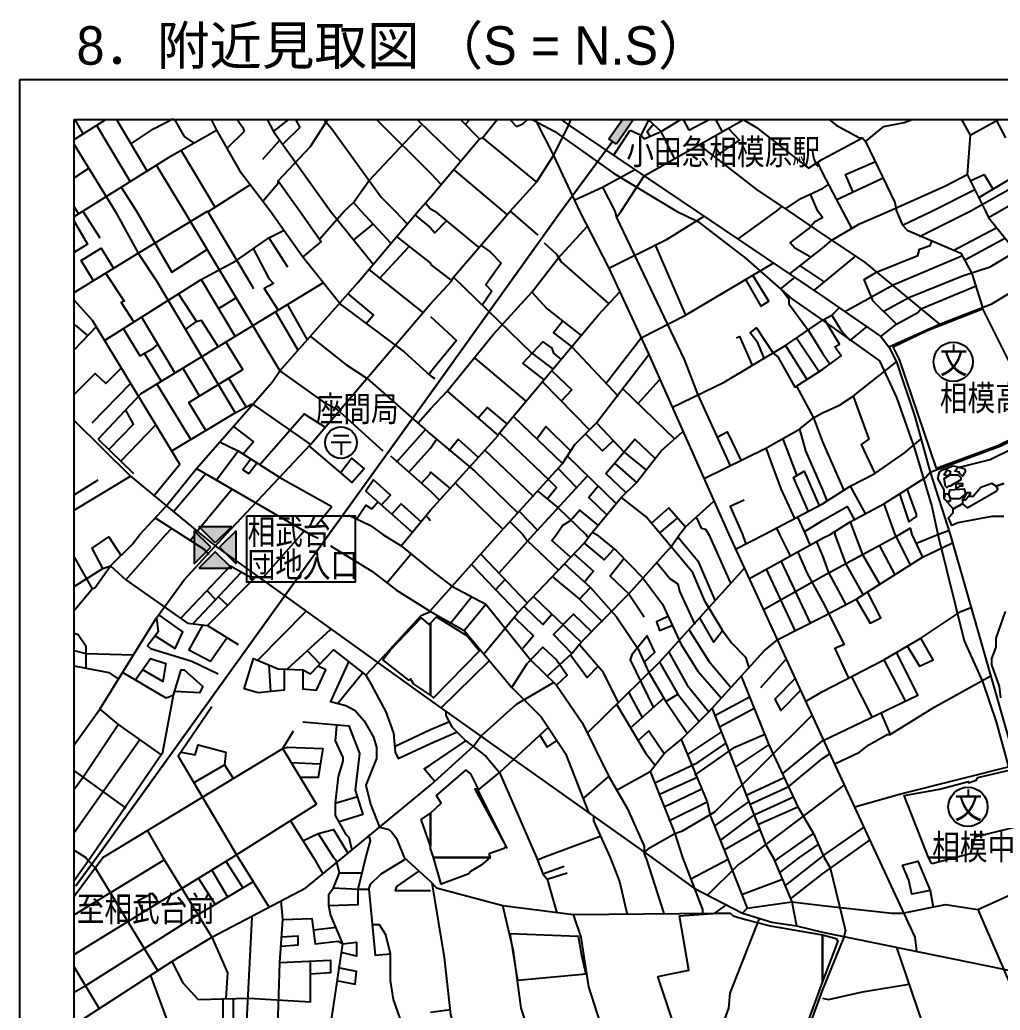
# Model space of a CAD drawing. Header units: millimetres. Extents: x 31 to 811, y 18 to 568.
# Drawn here: x 419.2 to 515.8, y 196.5 to 294.1 of the extents above; entities that cross this region are included whole.
import ezdxf
from ezdxf.enums import TextEntityAlignment as Align

# ---------------------------------------------------------------- set-up
doc = ezdxf.new("R2010")
doc.units = ezdxf.units.MM
doc.header["$LTSCALE"] = 0.2
for name, color, linetype in [('G0-MOJI', 7, 'Continuous'), ('G0-YOBI', 7, 'Continuous'), ('MAP', 7, 'Continuous')]:
    doc.layers.add(name, color=color, linetype=linetype)
doc.styles.add('丸ゴチック', font='HGRSMP.TTF')

msp = doc.modelspace()

# ---------------------------------------------------------------- hatches: boundary and pattern name
at = {"layer": 'G0-MOJI'}
h = msp.add_hatch(dxfattribs=at)
h.set_pattern_fill('ANGLE', color=8)
h.set_pattern_definition([(0, (-1065.49, 182.6084), (0, 6.985), [5.08, -1.905]), (90, (-1065.49, 182.6084), (-6.985, 4e-16), [5.08, -1.905])])
h.paths.add_polyline_path([(436.398, 243.728), (436.398, 240.471), (438.027, 242.1)])
h.paths.add_polyline_path([(440.09, 244.163), (436.832, 244.163), (438.461, 242.534)])
h.paths.add_polyline_path([(440.524, 243.728), (438.895, 242.1), (440.524, 240.471)])
h.paths.add_polyline_path([(438.461, 241.665), (436.832, 240.037), (440.09, 240.037)])
h = msp.add_hatch(color=8, dxfattribs=at)
h.dxf.hatch_style = 1
h.paths.add_polyline_path([(436.398, 243.728), (436.398, 240.471), (438.027, 242.1)])
h.paths.add_polyline_path([(440.09, 244.163), (436.832, 244.163), (438.461, 242.534)])
h.paths.add_polyline_path([(440.524, 243.728), (438.895, 242.1), (440.524, 240.471)])
h.paths.add_polyline_path([(438.461, 241.665), (436.832, 240.037), (440.09, 240.037)])
at = {"layer": 'MAP', "linetype": 'Continuous'}
h = msp.add_hatch(color=256, dxfattribs=at)
h.dxf.hatch_style = 1
h.paths.add_polyline_path([(479.707, 284.257), (478.629, 284.257), (477.257, 282.354), (478.017, 281.848)])

# ---------------------------------------------------------------- linework, layer by layer
at = {"layer": 'G0-MOJI', "color": 3}
for p, q in [((450.114, 253.108), (451.634, 253.108)), ((449.897, 252.456), (451.851, 252.456)), ((450.874, 252.456), (450.874, 251.208))]:
    msp.add_line(p, q, dxfattribs=at)
at = {"layer": 'G0-MOJI', "color": 8}
for p, q in [((436.832, 244.163), (440.09, 244.163)), ((438.461, 242.534), (436.832, 244.163)), ((440.09, 244.163), (438.461, 242.534)), ((436.398, 243.728), (436.398, 240.471)), ((438.027, 242.1), (436.398, 243.728)), ((440.524, 243.728), (438.895, 242.1)), ((440.524, 240.471), (440.524, 243.728)), ((436.398, 240.471), (438.027, 242.1)), ((438.461, 241.665), (436.832, 240.037)), ((440.09, 240.037), (438.461, 241.665)), ((438.895, 242.1), (440.524, 240.471)), ((436.832, 240.037), (440.09, 240.037))]:
    msp.add_line(p, q, dxfattribs=at)
at = {"layer": 'G0-MOJI', "color": 3}
msp.add_lwpolyline([(441.565, 245.186), (452.27, 245.186), (452.27, 238.643), (441.565, 238.643)], close=True, dxfattribs=at)
for centre, radius in [((511.218, 260.386), 1.934), ((450.863, 252.414), 1.547), ((512.667, 216.508), 1.934)]:
    msp.add_circle(centre, radius, dxfattribs=at)
at = {"layer": 'G0-YOBI', "color": 6, "linetype": 'Continuous'}
msp.add_lwpolyline([(419.198, 288.205), (804.958, 288.205), (804.958, 38.425), (419.198, 38.425)], close=True, dxfattribs=at)
at = {"layer": 'MAP', "linetype": 'Continuous'}
for p, q in [((424.563, 282.315), (427.695, 284.257)), ((424.563, 47.333), (424.563, 284.257)), ((424.563, 284.257), (606.714, 284.257)), ((424.631, 284.257), (425.409, 282.849)), ((428.726, 284.257), (431.78, 279.108)), ((434.436, 284.257), (435.411, 282.607)), ((438.077, 284.257), (438.602, 283.223)), ((440.636, 284.257), (441.177, 283.476)), ((443.583, 284.257), (444.214, 283.102)), ((444.214, 283.102), (445.734, 284.257)), ((446.367, 284.257), (446.789, 283.476)), ((449.177, 284.257), (449.969, 283.355)), ((449.363, 283.982), (449.614, 284.257)), ((454.367, 284.257), (459.674, 278.976)), ((458.376, 284.257), (459.674, 282.981)), ((462.631, 284.257), (464.526, 282.354)), ((463.548, 284.257), (463.162, 283.85)), ((464.823, 282.475), (466.243, 284.257)), ((467.513, 284.257), (468.168, 283.597)), ((468.774, 283.85), (469.262, 284.257)), ((469.704, 284.257), (471.954, 283.102)), ((470.002, 284.257), (471.8, 280.725)), ((472.563, 284.257), (473.318, 283.729)), ((473.318, 283.729), (473.521, 284.257)), ((477.257, 282.354), (478.629, 284.257)), ((480.448, 282.728), (481.197, 284.224)), ((480.745, 278.734), (490.586, 284.257)), ((482.418, 283.102), (481.197, 284.224)), ((482.418, 283.102), (484.37, 284.257)), ((484.594, 284.257), (485.147, 283.223)), ((485.147, 283.223), (487.143, 284.257)), ((487.765, 284.257), (488.481, 282.981)), ((498.974, 284.257), (499.693, 283.729)), ((506.373, 283.982), (507.183, 284.257)), ((512.029, 284.257), (512.887, 282.728)), ((512.887, 282.728), (515.672, 284.257)), ((513.8, 276.61), (526.49, 284.257)), ((515.461, 284.224), (516.375, 282.475)), ((426.773, 283.729), (430.107, 278.107)), ((438.602, 283.223), (440.869, 279.229)), ((441.177, 283.476), (441.331, 283.102)), ((446.789, 283.476), (445.116, 281.848)), ((447.845, 281.606), (449.363, 283.982)), ((449.969, 283.355), (454.821, 276.61)), ((468.168, 283.597), (468.774, 283.85)), ((471.8, 280.725), (473.318, 283.729)), ((473.318, 283.729), (485.906, 275.235)), ((477.719, 280.725), (479.381, 283.223)), ((479.381, 283.223), (480.448, 282.728)), ((499.693, 283.729), (501.971, 282.475)), ((502.576, 282.101), (504.392, 283.597)), ((504.392, 283.597), (506.373, 283.982)), ((435.411, 282.607), (436.324, 281.98)), ((441.331, 283.102), (439.658, 281.474)), ((443.146, 280.351), (444.819, 282.233)), ((444.214, 283.102), (449.815, 275.235)), ((459.674, 282.981), (462.7, 280.109)), ((459.674, 276.61), (464.526, 282.354)), ((464.526, 282.354), (464.823, 282.475)), ((464.823, 282.475), (470.138, 278.107)), ((471.954, 283.102), (477.719, 278.976)), ((480.448, 282.728), (480.745, 282.354)), ((480.745, 282.354), (482.418, 283.102)), ((483.782, 280.351), (482.418, 283.102)), ((498.329, 280.351), (502.279, 282.475)), ((501.971, 282.475), (502.279, 282.475)), ((502.279, 282.475), (502.576, 282.101)), ((512.887, 282.728), (512.59, 278.855)), ((424.563, 281.801), (428.589, 275.235)), ((435.114, 281.232), (438.448, 275.609)), ((444.665, 278.228), (447.845, 281.606)), ((470.138, 278.107), (471.8, 280.725)), ((471.8, 280.725), (474.374, 275.235)), ((424.563, 278.533), (426.014, 279.482)), ((432.682, 279.724), (435.411, 275.235)), ((461.951, 279.35), (466.804, 275.235)), ((497.878, 279.977), (498.329, 278.976)), ((440.869, 279.229), (443.906, 275.235)), ((459.674, 278.976), (460.73, 277.853)), ((477.719, 278.976), (483.925, 275.235)), ((478.468, 275.235), (480.745, 278.734)), ((498.329, 278.976), (500.299, 275.235)), ((499.693, 276.357), (504.249, 278.481)), ((512.59, 278.855), (514.405, 275.235)), ((512.887, 275.235), (518.652, 278.481)), ((429.205, 277.6), (430.712, 275.235)), ((437.843, 275.235), (441.936, 277.853)), ((443.146, 276.236), (444.665, 277.985)), ((444.665, 278.228), (446.789, 275.235)), ((444.665, 277.985), (444.665, 278.228)), ((467.552, 275.235), (470.138, 278.107)), ((476.652, 277.6), (477.862, 275.235)), ((498.329, 277.479), (498.934, 277.853)), ((509.101, 275.235), (513.338, 277.358)), ((454.821, 276.61), (456.186, 275.235)), ((458.463, 275.235), (459.674, 276.61)), ((497.878, 275.235), (497.119, 276.984)), ((424.563, 275.674), (424.804, 275.235)), ((452.092, 276.104), (452.852, 275.235)), ((459.223, 275.983), (459.674, 275.477)), ((459.674, 275.477), (460.125, 275.235)), ((493.785, 275.235), (494.39, 275.73)), ((424.804, 275.235), (424.958, 274.982)), ((437.689, 275.235), (442.233, 267.609)), ((448.758, 272.484), (451.179, 275.235)), ((449.815, 275.235), (454.062, 269.986)), ((452.852, 275.235), (455.734, 272.11)), ((456.186, 275.235), (457.396, 273.98)), ((458.155, 274.86), (459.674, 273.606)), ((460.125, 275.235), (464.526, 271.603)), ((466.804, 275.235), (467.255, 274.86)), ((467.552, 275.235), (470.281, 272.858)), ((478.017, 274.607), (478.468, 275.235)), ((485.906, 275.235), (498.329, 266.861)), ((489.999, 272.484), (493.785, 275.235)), ((494.995, 275.235), (498.329, 272.979)), ((500.299, 275.235), (501.212, 273.485)), ((506.219, 273.859), (509.101, 275.235)), ((507.88, 272.737), (512.887, 275.235)), ((514.702, 274.607), (515.77, 275.235)), ((452.092, 272.363), (454.062, 273.98)), ((511.225, 271.361), (515.461, 273.606)), ((443.752, 272.605), (445.578, 269.733)), ((512.436, 270.481), (516.375, 272.605)), ((454.667, 268.61), (457.55, 271.735)), ((481.813, 271.989), (484.839, 264.99)), ((495.149, 269.106), (498.329, 271.603)), ((424.563, 267.208), (430.867, 271.108)), ((498.329, 268.115), (501.52, 270.734)), ((459.674, 269.986), (461.797, 268.357)), ((496.062, 269.865), (498.329, 268.357)), ((453.611, 269.48), (458.914, 265.232)), ((437.083, 268.489), (440.418, 262.867)), ((497.57, 267.488), (498.329, 268.115)), ((498.329, 268.357), (498.483, 268.236)), ((434.806, 267.114), (436.632, 264.363)), ((438.756, 265.607), (440.572, 266.74)), ((445.578, 265.992), (447.548, 262.493)), ((431.175, 264.858), (434.509, 259.236)), ((444.357, 265.364), (446.635, 261.491)), ((424.563, 263.9), (424.65, 263.989)), ((495.754, 262.735), (498.032, 259.368)), ((432.385, 261.744), (432.836, 262.118)), ((494.698, 261.986), (496.822, 258.619)), ((431.472, 261.238), (433.144, 258.487)), ((464.064, 260.743), (469.071, 256.496)), ((498.329, 261.238), (499.088, 260.116)), ((435.268, 259.742), (436.929, 256.991)), ((459.674, 259.368), (459.52, 259.114)), ((459.674, 258.993), (460.125, 258.74)), ((426.322, 254.372), (430.107, 258.245)), ((432.682, 258.245), (436.027, 252.743)), ((439.812, 258.74), (441.485, 255.989)), ((470.743, 258.366), (475.288, 253.745)), ((480.14, 256.243), (482.264, 258.619)), ((478.622, 257.739), (483.782, 252.743)), ((442.09, 256.243), (447.845, 252.248)), ((434.201, 251.621), (440.418, 255.362)), ((458.463, 254.372), (459.674, 255.747)), ((467.86, 254.988), (472.713, 250.367)), ((429.205, 250.62), (432.539, 254.119)), ((456.34, 250.499), (459.223, 253.745)), ((459.674, 245.745), (466.342, 253.118)), ((426.927, 252.743), (430.415, 249.365)), ((459.674, 251.874), (460.279, 252.743)), ((494.39, 252.864), (495.754, 249.244)), ((498.329, 252.49), (500.453, 247.627)), ((438.602, 248.749), (440.726, 251.621)), ((455.734, 251.115), (459.674, 247.627)), ((457.55, 249.497), (459.674, 251.874)), ((464.977, 251.742), (469.83, 247.121)), ((473.164, 251.115), (478.017, 246.372)), ((477.862, 250.367), (479.986, 248.496)), ((434.355, 245.624), (437.535, 249.365)), ((436.632, 249.872), (447.845, 243.368)), ((444.819, 248.991), (449.969, 246.119)), ((458.76, 248.375), (459.674, 249.365)), ((469.83, 243.368), (475.134, 249.123)), ((472.262, 249.872), (474.077, 248.001)), ((462.094, 248.496), (466.804, 243.875)), ((501.058, 248.122), (502.576, 245.371)), ((436.632, 243.622), (440.12, 247.869)), ((459.674, 247.627), (460.587, 246.747)), ((498.329, 247.748), (498.791, 246.625)), ((431.021, 243.368), (433.595, 246.119)), ((448.307, 244.128), (449.969, 246.119)), ((492.574, 243.368), (498.329, 246.372)), ((504.392, 246.372), (505.459, 243.368)), ((457.704, 243.368), (459.674, 245.745)), ((459.223, 245.25), (459.674, 244.744)), ((468.465, 245.624), (470.281, 243.754)), ((432.539, 244.997), (435.114, 243.368)), ((467.552, 244.623), (468.774, 243.368)), ((482.264, 243.5), (484.079, 244.997)), ((495.908, 244.997), (496.667, 243.368)), ((496.513, 243.622), (498.329, 244.744)), ((501.058, 244.623), (501.52, 243.368)), ((429.656, 238.879), (433.595, 243.368)), ((433.595, 243.368), (434.201, 243.996)), ((435.114, 243.368), (436.027, 242.752)), ((437.083, 243.368), (438.448, 242.246)), ((442.992, 238.879), (446.943, 243.368)), ((446.943, 243.368), (447.24, 243.754)), ((447.845, 243.368), (448.604, 242.994)), ((456.791, 242.246), (457.704, 243.368)), ((459.674, 235.875), (466.342, 243.368)), ((466.496, 239.627), (469.83, 243.368)), ((474.991, 243.368), (475.134, 243.126)), ((475.596, 243.622), (476.047, 243.368)), ((487.116, 243.368), (489.24, 238.626)), ((489.086, 243.368), (498.329, 223.265)), ((489.691, 241.872), (492.574, 243.368)), ((490.45, 243.368), (490.748, 242.499)), ((493.785, 243.996), (494.093, 243.368)), ((494.093, 243.368), (495.149, 241.245)), ((496.667, 243.368), (497.119, 242.246)), ((498.329, 239.253), (505.91, 243.368)), ((498.329, 242.994), (499.088, 243.368)), ((499.55, 243.622), (499.55, 243.368)), ((505.459, 243.368), (506.978, 240.376)), ((507.132, 243.368), (508.188, 241.124)), ((507.583, 242.499), (509.707, 243.368)), ((509.707, 243.368), (510.763, 243.754)), ((438.448, 242.246), (459.674, 227.006)), ((491.056, 239), (498.329, 242.994)), ((497.724, 242.62), (498.329, 241.245)), ((503.941, 242.246), (505.459, 239.374)), ((455.426, 238.626), (457.704, 241.377)), ((464.68, 241.377), (469.225, 236.623)), ((424.563, 241.108), (426.322, 237.999)), ((463.767, 240.376), (468.311, 235.633)), ((494.236, 240.75), (497.119, 234.632)), ((436.324, 234.632), (441.023, 239.627)), ((437.689, 234.379), (442.541, 239.253)), ((492.574, 236.007), (498.329, 239.253)), ((492.728, 240.001), (495.6, 233.883)), ((466.045, 237.878), (467.101, 239)), ((437.689, 237.757), (438.448, 236.997)), ((474.374, 236.997), (475.442, 238.131)), ((438.756, 237.251), (439.658, 236.381)), ((461.643, 234.632), (463.767, 237.251)), ((463.008, 233.883), (465.131, 236.502)), ((469.83, 237.251), (474.528, 232.75)), ((442.695, 231.001), (447.394, 235.754)), ((493.939, 233.003), (498.329, 235.248)), ((445.578, 230.131), (449.815, 234.004)), ((447.548, 231.881), (448.758, 230.626)), ((443.752, 230.505), (443.906, 227.887)), ((453.303, 229.504), (454.513, 230.758)), ((460.73, 226.258), (465.44, 230.879)), ((492.266, 228.261), (494.698, 231.001)), ((504.392, 231.001), (506.516, 226.885)), ((450.574, 226.753), (453.006, 229.757)), ((501.212, 229.262), (503.182, 225.389)), ((479.227, 227.754), (480.591, 225.257)), ((482.869, 226.885), (484.079, 227.633)), ((496.667, 226.885), (498.329, 227.887)), ((459.674, 227.006), (481.505, 211.513)), ((479.381, 224.255), (482.715, 227.259)), ((487.722, 225.51), (491.21, 227.38)), ((488.173, 224.387), (491.661, 226.258)), ((504.095, 225.763), (505.008, 223.639)), ((459.674, 224.134), (461.489, 224.883)), ((456.186, 222.506), (459.674, 224.134)), ((459.674, 222.759), (462.249, 223.881)), ((484.993, 221.637), (488.327, 223.881)), ((424.563, 213.968), (431.021, 223.133)), ((459.674, 220.635), (463.162, 223.012)), ((489.691, 220.382), (493.025, 222.638)), ((494.39, 219.766), (498.329, 223.012)), ((498.329, 223.265), (503.787, 211.513)), ((498.329, 221.262), (499.088, 221.758)), ((445.875, 220.888), (448.758, 220.756)), ((424.563, 220.074), (429.656, 216.388)), ((436.324, 218.886), (439.361, 220.635)), ((460.125, 219.007), (459.674, 219.513)), ((474.837, 217.389), (477.257, 219.513)), ((482.264, 217.763), (485.906, 219.392)), ((490.748, 217.642), (494.544, 219.392)), ((451.036, 211.513), (459.674, 218.633)), ((482.715, 216.509), (486.357, 218.258)), ((498.329, 217.015), (500.453, 218.633)), ((483.177, 215.144), (486.962, 217.015)), ((487.722, 214.638), (491.056, 217.015)), ((491.056, 211.513), (498.329, 217.015)), ((491.969, 214.759), (495.908, 216.509)), ((445.875, 215.144), (448.153, 211.513)), ((431.78, 214.143), (433.298, 211.513)), ((448.604, 213.89), (450.123, 211.513)), ((488.635, 212.262), (492.112, 214.264)), ((494.093, 211.513), (497.427, 213.89)), ((498.329, 211.645), (502.422, 214.517)), ((470.743, 211.513), (476.498, 213.637)), ((500.607, 211.513), (503.028, 213.263)), ((496.062, 211.513), (497.878, 212.768)), ((498.329, 211.887), (498.483, 211.513)), ((424.563, 207.707), (427.378, 211.513)), ((424.563, 209.262), (426.168, 211.513)), ((424.563, 201.957), (440.12, 211.513)), ((425.717, 211.513), (425.86, 211.271)), ((439.504, 211.139), (441.177, 208.52)), ((440.726, 211.513), (443.752, 206.639)), ((448.153, 211.513), (449.055, 209.896)), ((457.099, 211.513), (459.674, 209.148)), ((470.281, 211.271), (470.743, 211.513)), ((480.899, 211.513), (482.715, 205.891)), ((485.29, 209.39), (489.086, 211.392)), ((488.932, 211.513), (490.902, 206.518)), ((493.631, 211.139), (494.093, 211.513)), ((494.093, 210.017), (496.062, 211.513)), ((494.698, 208.762), (498.186, 211.513)), ((498.186, 211.513), (498.329, 211.645)), ((498.329, 209.896), (500.607, 211.513)), ((438.14, 210.27), (439.658, 207.64)), ((450.728, 210.017), (453.006, 210.017)), ((470.743, 209.896), (472.867, 210.644)), ((471.194, 209.39), (473.164, 210.017)), ((436.775, 209.522), (438.448, 206.892)), ((490.45, 207.893), (494.39, 209.39)), ((495.149, 207.398), (498.329, 209.896)), ((513.646, 206.397), (520.776, 209.643)), ((450.123, 208.52), (452.543, 208.388)), ((441.331, 190.772), (442.09, 205.648)), ((448.153, 204.394), (450.42, 204.647)), ((500.453, 203.646), (500.607, 204.273)), ((498.329, 198.397), (500.453, 203.646)), ((491.364, 179.658), (498.329, 198.397)), ((459.674, 196.273), (461.643, 196.527))]:
    msp.add_line(p, q, dxfattribs=at)
at = {"layer": 'MAP', "color": 6, "linetype": 'Continuous'}
for p, q in [((479.707, 284.257), (478.017, 281.848)), ((478.017, 281.848), (477.257, 282.354))]:
    msp.add_line(p, q, dxfattribs=at)
at = {"layer": 'MAP', "color": 8, "linetype": 'Continuous'}
for p, q in [((515.461, 233.124), (516.375, 235.754)), ((515.461, 232.255), (515.461, 233.124)), ((515.01, 231.133), (515.461, 232.255)), ((515.01, 230.505), (515.01, 231.133)), ((515.77, 228.382), (515.01, 230.505)), ((515.924, 227.259), (515.77, 228.382))]:
    msp.add_line(p, q, dxfattribs=at)
at = {"layer": 'MAP', "linetype": 'Continuous'}
for points in [[(430.107, 281.848), (432.385, 283.355), (434.355, 284.357)], [(490.605, 284.224), (491.815, 283.476), (496.965, 279.482), (498.329, 280.351)], [(425.409, 275.235), (434.201, 280.725), (438.602, 283.223)], [(451.179, 275.235), (452.092, 276.104), (453.611, 278.228), (458.76, 283.729)], [(481.351, 282.607), (481.053, 283.102), (481.659, 283.85)], [(487.722, 280.604), (490.142, 282.233), (489.086, 283.355)], [(486.203, 281.727), (491.815, 277.358), (494.995, 275.235)], [(502.576, 282.101), (505.459, 276.104), (505.613, 275.235)], [(473.923, 276.357), (476.652, 277.6), (479.832, 279.35)], [(501.366, 277.105), (500.607, 278.855), (503.49, 280.109)], [(504.854, 275.235), (510.466, 277.732), (512.59, 278.855)], [(512.887, 278.228), (514.251, 278.855), (515.164, 277.358)], [(494.698, 275.477), (496.205, 276.478), (498.329, 277.479)], [(515.77, 275.235), (518.19, 276.61), (518.498, 276.478), (519.258, 275.235)], [(424.563, 274.724), (425.409, 275.235), (427.081, 272.605)], [(428.589, 275.235), (430.867, 271.108), (432.682, 268.357), (440.418, 255.362), (442.09, 256.243)], [(430.712, 275.235), (434.201, 269.238), (437.689, 271.482)], [(430.867, 271.108), (437.689, 275.235), (437.843, 275.235)], [(433.595, 246.119), (436.632, 249.872), (444.06, 258.366), (444.819, 259.489), (452.543, 268.236), (458.463, 275.235)], [(435.411, 275.235), (444.819, 259.489), (449.209, 256.364), (450.42, 255.747), (454.975, 251.621)], [(443.906, 275.235), (447.086, 270.734), (450.882, 265.992), (457.099, 261.359), (459.674, 258.993)], [(446.789, 275.235), (448.912, 272.231), (447.086, 270.734)], [(459.674, 266.113), (461.797, 268.357), (461.951, 268.732), (467.552, 275.235)], [(474.374, 275.235), (477.257, 269.612), (481.197, 261.117), (489.086, 243.368)], [(477.257, 269.612), (483.023, 272.484), (486.654, 274.728)], [(477.862, 275.235), (478.017, 274.607), (484.685, 260.611), (486.049, 257.112), (489.24, 250.125)], [(483.925, 275.235), (486.049, 274.233), (490.748, 270.613), (495.303, 266.608), (498.329, 264.484)], [(497.119, 270.734), (495.6, 271.603), (495.149, 272.11), (496.965, 273.485), (497.57, 274.233), (498.329, 274.607), (497.878, 275.235)], [(498.329, 271.603), (499.242, 272.363), (501.971, 273.98), (504.854, 275.235)], [(504.854, 261.865), (509.861, 264.11), (515.01, 266.113), (521.073, 269.733), (529.568, 275.235)], [(505.613, 275.235), (506.219, 273.859), (506.67, 273.353), (511.973, 271.108), (513.041, 269.106), (514.097, 265.739)], [(514.405, 275.235), (514.702, 274.607), (517.431, 271.229), (519.258, 268.61)], [(424.563, 274.241), (425.86, 271.989), (424.65, 271.229)], [(459.674, 273.606), (460.125, 273.111), (461.192, 274.233)], [(459.674, 255.747), (461.335, 257.486), (465.891, 263.109), (469.676, 267.235), (472.262, 270.613), (475.134, 273.727)], [(427.532, 262.493), (437.083, 268.489), (440.572, 270.36), (443.752, 272.605), (445.27, 273.353)], [(456.34, 272.737), (459.674, 270.107), (459.674, 269.986)], [(498.329, 272.979), (502.422, 270.239), (509.861, 264.11)], [(426.476, 268.357), (425.255, 270.36), (427.224, 271.603), (428.446, 269.612)], [(442.233, 271.482), (443.752, 268.61), (444.214, 268.115), (443.3, 267.609), (444.665, 265.486)], [(464.68, 271.857), (465.583, 271.229), (466.65, 270.107), (465.131, 267.983), (465.737, 267.356), (464.823, 265.992)], [(470.897, 272.11), (472.108, 270.987), (472.559, 270.239), (477.257, 266.113)], [(505.613, 264.11), (503.336, 266.366), (502.422, 268.489), (503.644, 269.238), (507.737, 270.855), (507.88, 271.482), (508.947, 271.857), (509.101, 272.231)], [(504.392, 265.364), (506.824, 266.74), (512.127, 268.864), (514.856, 269.733), (518.796, 272.11)], [(424.563, 271.184), (424.65, 271.229), (424.563, 271.381)], [(500.607, 265.364), (505.305, 267.983), (512.127, 270.855)], [(476.96, 258.245), (480.448, 262.735), (484.839, 264.99), (493.476, 270.107)], [(427.686, 269.106), (429.502, 266.366), (429.205, 266.234), (430.415, 264.363)], [(461.951, 268.732), (469.676, 261.238), (471.8, 259.621)], [(490.748, 268.489), (492.266, 265.86), (493.025, 266.366), (491.507, 268.864)], [(495.6, 268.732), (494.236, 267.609), (494.995, 266.608), (494.995, 266.113), (496.965, 263.483), (498.329, 261.238)], [(426.927, 252.743), (431.175, 257.244), (449.209, 268.236)], [(504.095, 262.867), (505.613, 264.11), (507.737, 265.232), (508.034, 265.607), (513.492, 267.862)], [(451.487, 267.114), (454.062, 264.99), (453.303, 264.11)], [(466.496, 253.371), (476.201, 264.99), (478.325, 267.235)], [(469.676, 267.235), (471.194, 265.607), (474.528, 262.988)], [(498.329, 266.861), (504.095, 262.867), (504.854, 261.865), (505.613, 260.369), (507.429, 254.988), (508.947, 249.497), (510.917, 243.368)], [(424.563, 266.452), (426.322, 264.484), (434.96, 250.246), (432.385, 247.121)], [(439.504, 243.368), (447.845, 252.248), (459.674, 266.113)], [(498.329, 264.484), (499.242, 264.99), (500.002, 265.739)], [(459.674, 264.858), (462.249, 262.493), (459.674, 259.368)], [(498.329, 259.621), (500.156, 260.985), (499.55, 261.865), (500.002, 262.118), (498.483, 264.616)], [(499.242, 264.99), (500.156, 263.483), (501.058, 262.493), (502.73, 263.868)], [(424.563, 264.085), (424.65, 263.989), (425.86, 262.988)], [(424.563, 261.576), (426.773, 263.868)], [(429.348, 263.736), (431.021, 260.985), (432.385, 261.744)], [(435.565, 263.615), (436.632, 264.363), (437.083, 264.484), (438.756, 261.865)], [(472.713, 264.363), (471.8, 263.241), (473.626, 261.865), (478.171, 256.991)], [(483.474, 255.868), (488.635, 258.366), (494.698, 261.986), (498.329, 264.484)], [(492.574, 260.743), (491.969, 262.239), (491.21, 263.241), (491.815, 263.736), (493.476, 261.238), (493.939, 260.864), (495.6, 257.871), (498.329, 259.621)], [(498.329, 264.484), (503.941, 260.49), (505.613, 256.87), (507.429, 251.742), (509.101, 246.119), (509.707, 243.368)], [(447.845, 262.867), (451.333, 260.116), (453.457, 258.74), (459.674, 253.239)], [(489.845, 262.735), (490.142, 262.867), (491.364, 260.116)], [(499.088, 243.368), (501.058, 244.623), (504.392, 246.372), (508.496, 248.991), (508.947, 249.497), (515.924, 252.116), (520.16, 254.24), (524.407, 255.989), (530.47, 259.621), (536.995, 262.867)], [(437.535, 253.624), (435.873, 256.364), (441.177, 259.621), (439.504, 262.361)], [(470.897, 258.619), (468.774, 260.237), (470.743, 262.361), (471.646, 261.744), (471.8, 261.238), (472.559, 260.611)], [(466.342, 243.368), (472.713, 250.367), (473.923, 252.248), (476.047, 254.372), (481.197, 261.117)], [(424.563, 257.145), (426.619, 259.236), (427.686, 258.245), (429.205, 259.742)], [(498.329, 255.362), (500.002, 256.122), (501.366, 256.991), (505.613, 260.369)], [(471.646, 259.489), (473.626, 257.618), (472.559, 256.496)], [(495.754, 257.992), (497.427, 254.867), (498.329, 252.49)], [(461.335, 257.486), (466.342, 253.118), (466.496, 253.371), (471.348, 248.749)], [(501.366, 256.991), (502.884, 252.743), (502.125, 252.248), (503.49, 249.365)], [(464.372, 254.867), (465.285, 255.868), (467.255, 254.24)], [(427.984, 251.742), (430.415, 254.24), (429.656, 255.615)], [(442.849, 250.246), (447.24, 255.241), (449.209, 253.998)], [(486.654, 248.87), (492.728, 251.874), (496.062, 253.745), (497.427, 254.867), (498.329, 255.362)], [(424.563, 254.6), (430.107, 249.123), (437.083, 243.368)], [(440.263, 253.998), (442.233, 252.49), (441.177, 251.247)], [(470.138, 252.743), (471.04, 253.998), (473.472, 251.621)], [(476.047, 254.372), (478.776, 251.489), (480.899, 249.75)], [(459.674, 253.239), (464.064, 249.618), (468.311, 245.503)], [(474.991, 253.239), (476.652, 251.621), (477.719, 252.622)], [(475.442, 243.368), (478.468, 247), (479.986, 248.496), (482.418, 251.621), (484.542, 253.492)], [(488.019, 252.997), (488.932, 253.492), (490.296, 250.62)], [(496.062, 253.745), (496.667, 251.621), (498.329, 247.748)], [(438.899, 252.49), (440.726, 251.621), (444.819, 248.991)], [(447.691, 252.116), (451.938, 248.496), (453.149, 249.872), (451.938, 250.873), (450.882, 249.497)], [(461.489, 251.621), (462.403, 252.743), (464.372, 250.994)], [(478.93, 247.495), (476.96, 249.365), (479.832, 252.743), (481.813, 250.873)], [(498.329, 246.372), (501.058, 248.122), (503.49, 249.365), (506.373, 251.368), (508.034, 252.743)], [(492.728, 251.874), (494.236, 247.869), (495.6, 244.876)], [(441.936, 250.741), (441.177, 249.75), (441.782, 249.365), (442.541, 250.367)], [(424.563, 245.744), (430.107, 249.123)], [(459.674, 249.365), (459.674, 249.497), (461.643, 247.869)], [(496.965, 245.624), (495.457, 248.991), (496.513, 249.618), (498.032, 246.119)], [(424.563, 247.285), (426.927, 248.749)], [(454.821, 246.251), (455.734, 247.242), (454.062, 248.749), (453.303, 247.627), (457.858, 243.622)], [(471.194, 246.868), (472.108, 248.001), (471.348, 248.749)], [(476.201, 248.122), (475.288, 247), (477.103, 245.25)], [(470.281, 247.627), (472.262, 245.998), (474.991, 243.368)], [(505.91, 247.374), (506.824, 244.623), (507.583, 245.118), (507.583, 245.371), (506.67, 247.869)], [(452.4, 244.876), (453.303, 246.251), (453.908, 245.877), (454.513, 246.625)], [(455.877, 245.371), (456.791, 246.372), (458.76, 244.623)], [(478.468, 247), (481.053, 244.997), (482.418, 243.368)], [(484.234, 243.368), (484.839, 244.128), (487.568, 246.625)], [(490.605, 246.747), (489.24, 246.119), (490.45, 243.368)], [(498.329, 244.744), (500.761, 246.119), (501.52, 244.744)], [(451.641, 245.25), (453.765, 244.249), (454.975, 243.368)], [(472.108, 243.368), (472.713, 244.249), (473.472, 244.744), (474.374, 245.745), (476.201, 244.249)], [(481.505, 244.502), (483.177, 245.998), (484.839, 244.128)], [(485.906, 244.997), (486.357, 243.996), (486.808, 243.875), (487.116, 243.368)], [(424.563, 235.853), (426.322, 237.999), (426.619, 238.131), (428.138, 240.254), (430.261, 242.378), (431.021, 243.368)], [(424.563, 222.616), (427.081, 226.137), (432.682, 235.127), (435.411, 238.879), (439.504, 243.368)], [(436.478, 243.368), (436.027, 242.752), (437.392, 241.872), (437.843, 241.377)], [(454.975, 243.368), (456.791, 242.246), (459.674, 239.88)], [(464.977, 231.628), (468.311, 235.633), (474.837, 242.499), (475.442, 243.368)], [(468.774, 243.368), (469.225, 242.752), (472.262, 239.88)], [(471.194, 229.383), (473.626, 231.628), (474.528, 232.75), (479.227, 237.504), (483.474, 242.246), (484.234, 243.368)], [(473.472, 241.124), (471.646, 242.752), (472.108, 243.368)], [(476.047, 243.368), (478.017, 241.751), (480.591, 239.121), (482.561, 236.502), (484.388, 232.508), (486.049, 229.878), (488.327, 227.259)], [(482.418, 243.368), (485.444, 239.748), (486.654, 236.876), (488.481, 233.883), (489.383, 232.629), (490.748, 231.254), (491.056, 230.252)], [(499.55, 243.368), (500.607, 240.497), (502.279, 237.504)], [(501.52, 243.368), (502.279, 241.377), (503.941, 238.505)], [(505.91, 243.368), (506.978, 243.996), (507.132, 243.368)], [(509.707, 243.368), (512.281, 232.882), (514.097, 228.877), (515.461, 224.883), (519.104, 211.513)], [(510.917, 243.368), (517.431, 220.635), (520.314, 211.513)], [(427.378, 240.001), (426.322, 242.004), (427.984, 243.126), (429.205, 241.245)], [(449.815, 242.246), (453.908, 239.748), (456.34, 237.878), (459.674, 235.754)], [(474.837, 242.499), (476.806, 240.871), (477.719, 241.872)], [(484.079, 243.126), (486.049, 240.75), (487.722, 236.876)], [(498.329, 235.248), (501.663, 236.997), (508.188, 241.124), (511.071, 242.499)], [(473.769, 241.498), (475.739, 239.748), (474.837, 238.626)], [(495.908, 241.63), (496.822, 239.506), (498.329, 236.755)], [(498.329, 241.245), (498.934, 239.627), (500.607, 236.502)], [(424.563, 238.237), (427.378, 240.001), (428.138, 240.254), (429.656, 238.879), (435.719, 234.632), (437.689, 234.379), (440.726, 232.508)], [(435.114, 235.127), (439.966, 240.254), (442.233, 239)], [(472.867, 240.497), (475.442, 238.131), (478.017, 235.248), (480.14, 232.134), (481.197, 229.757), (482.869, 226.885), (484.993, 223.76)], [(478.776, 241.003), (477.411, 239.253), (479.227, 237.504), (480.745, 235.248)], [(481.956, 240.629), (483.32, 239), (484.079, 238.505), (484.234, 237.757), (485.752, 234.5)], [(459.674, 239.88), (461.797, 238.252), (465.131, 236.502), (469.533, 231.001), (472.108, 228.503), (474.682, 224.762), (477.257, 219.513), (479.084, 216.388), (480.745, 212.636), (480.745, 212.019)], [(471.646, 239.253), (474.374, 236.997), (476.652, 234.753)], [(475.134, 223.76), (482.264, 230.758), (490.605, 240.001)], [(501.663, 236.997), (503.028, 234.632), (504.095, 235.127), (502.73, 237.757)], [(498.329, 236.755), (500.453, 232.508), (499.55, 232.134), (500.915, 229.13)], [(432.539, 233.377), (434.509, 232.134), (435.268, 233.751), (432.99, 235.38)], [(454.513, 230.758), (458.76, 235.38), (459.674, 235.754), (459.674, 235.875)], [(459.674, 235.754), (463.008, 233.883), (467.706, 228.261), (470.589, 225.389), (473.01, 221.758), (475.288, 215.893)], [(468.917, 236.249), (470.743, 234.5), (471.646, 235.501)], [(473.626, 231.628), (471.8, 233.509), (473.769, 235.501), (475.596, 233.751)], [(498.329, 227.887), (504.392, 231.001), (508.034, 233.124), (511.973, 235.754), (512.887, 236.128)], [(432.682, 235.127), (432.836, 233.751), (431.78, 232.376), (432.077, 232.134), (436.17, 230.879), (438.756, 229.636)], [(437.238, 234.5), (435.873, 232.002), (437.997, 230.879), (439.658, 233.256)], [(468.014, 235.127), (469.83, 233.377), (468.774, 232.134)], [(483.023, 235.248), (481.956, 234.753), (482.264, 233.883), (483.474, 234.379)], [(486.203, 235.127), (487.568, 232.75), (488.481, 233.883)], [(424.563, 233.616), (424.958, 233.509), (425.717, 232.376), (425.717, 230.131)], [(480.745, 230.758), (481.813, 231.76), (481.053, 233.377), (479.535, 231.507), (479.381, 231.001), (481.659, 226.258)], [(485.147, 234.004), (487.116, 230.879), (489.24, 228.382)], [(474.374, 232.508), (476.652, 229.878), (478.171, 226.753)], [(478.017, 218.137), (481.351, 220.008), (482.715, 221.758), (484.388, 223.133), (487.116, 225.884), (492.574, 231.881), (493.939, 233.003)], [(506.67, 232.376), (507.88, 230.384), (509.244, 231.001), (508.034, 233.124)], [(424.563, 231.933), (425.717, 231.628), (430.415, 231.507)], [(445.27, 230.131), (445.27, 228.008), (442.695, 227.754), (441.331, 228.129), (442.233, 231.133), (444.665, 230.131), (447.086, 230.01), (447.845, 229.636), (450.123, 232.002), (453.303, 229.504), (453.611, 229.009), (455.272, 225.884), (456.032, 223.76), (456.186, 221.89), (456.494, 221.262), (459.674, 222.759)], [(467.706, 228.261), (469.225, 230.626), (470.743, 232.255), (472.108, 231.001), (473.164, 229.504), (472.108, 228.503)], [(473.472, 231.507), (475.134, 229.262), (476.201, 230.384)], [(483.177, 231.76), (484.993, 228.503), (487.116, 225.884)], [(498.329, 223.012), (507.737, 227.512), (505.613, 231.76)], [(430.569, 229.009), (432.077, 231.133), (433.595, 230.626), (433.298, 228.877), (431.318, 230.01)], [(451.641, 230.879), (449.815, 226.885), (451.333, 226.511), (452.246, 226.005), (453.149, 225.004), (454.062, 223.386), (454.37, 222.385), (454.37, 221.262), (453.303, 218.633), (453.765, 216.762), (454.667, 214.517)], [(482.264, 230.758), (484.079, 227.633), (486.203, 224.883)], [(424.563, 230.411), (427.984, 229.757), (428.897, 229.13)], [(426.168, 211.513), (433.298, 221.89), (434.355, 227.512), (435.114, 230.01), (435.411, 230.01), (437.238, 228.382), (436.929, 227.754), (434.509, 227.887)], [(429.348, 229.757), (433.595, 227.259), (434.355, 227.512)], [(447.086, 230.01), (447.086, 228.129), (448.45, 228.008), (449.363, 230.01), (448.604, 230.384)], [(464.68, 223.507), (468.168, 226.632), (471.8, 228.756)], [(490.296, 229.383), (493.025, 222.638), (495.908, 216.509), (497.427, 213.89), (498.329, 211.887)], [(495.6, 229.13), (493.631, 227.127), (494.236, 226.005), (496.205, 228.008)], [(499.55, 220.756), (501.971, 221.89), (502.884, 222.638), (504.7, 223.639), (505.008, 223.639), (509.399, 226.379), (514.856, 229.383)], [(478.017, 226.632), (480.899, 221.758), (481.813, 220.635)], [(427.081, 226.137), (428.897, 224.629), (433.144, 221.637)], [(438.14, 226.379), (434.806, 221.515), (440.726, 211.513)], [(461.192, 225.884), (461.192, 225.51), (461.797, 224.387), (463.162, 223.012), (465.131, 221.515), (466.496, 219.887), (470.138, 211.513)], [(487.414, 226.258), (492.728, 212.768), (493.476, 211.513)], [(424.563, 218.24), (425.409, 219.392), (428.897, 224.629)], [(447.086, 224.883), (451.641, 224.508), (452.697, 221.758), (452.246, 218.137), (453.006, 215.761), (450.574, 215.012)], [(480.899, 211.513), (480.745, 212.019), (481.351, 212.515), (483.782, 213.89), (484.542, 214.143), (487.722, 216.014), (497.273, 225.51)], [(440.12, 211.513), (448.45, 216.762), (445.116, 222.264), (446.183, 224.013)], [(450.42, 224.508), (450.277, 223.012), (451.036, 221.383), (451.036, 221.009), (450.574, 219.513), (450.277, 216.883), (452.4, 217.51)], [(467.255, 212.394), (464.372, 218.137), (466.496, 219.887), (471.348, 224.387)], [(470.435, 223.639), (471.194, 222.385), (472.108, 223.012)], [(480.14, 223.012), (481.197, 224.013), (482.715, 221.758)], [(485.752, 219.634), (489.691, 222.385), (492.574, 223.639)], [(435.114, 221.89), (436.478, 221.637), (436.775, 222.638), (439.504, 221.89), (439.361, 220.635), (440.263, 219.26)], [(459.674, 218.633), (463.921, 222.506), (464.68, 223.507)], [(481.813, 218.886), (486.049, 220.888), (488.778, 222.759)], [(484.388, 223.133), (486.962, 217.015), (487.27, 215.64), (488.932, 211.513)], [(427.378, 211.513), (445.116, 222.264), (445.578, 222.385), (449.055, 222.264), (448.604, 219.392), (446.789, 219.392)], [(491.21, 216.762), (494.995, 218.512), (498.329, 221.262)], [(459.674, 219.513), (459.068, 220.261), (459.674, 220.635)], [(481.351, 220.008), (483.782, 213.89), (484.542, 211.513)], [(501.52, 216.509), (505.91, 217.763), (517.431, 220.635)], [(450.277, 216.883), (450.277, 215.64), (451.333, 213.769), (451.641, 213.516), (451.938, 212.262)], [(488.327, 213.263), (491.661, 215.761), (495.457, 217.51)], [(475.739, 215.519), (475.739, 215.144), (477.411, 211.513)], [(447.086, 213.142), (448.604, 213.89), (450.123, 214.264), (451.487, 212.019)], [(454.667, 214.517), (455.58, 214.264), (455.877, 214.011), (456.34, 213.395), (457.099, 211.513)], [(453.303, 211.513), (453.765, 213.142), (453.611, 213.769)], [(424.563, 212.244), (425.717, 211.513)], [(424.563, 195.016), (434.201, 201.269), (438.14, 203.646), (447.394, 208.52), (451.036, 211.513)], [(424.563, 205.894), (424.804, 206.023), (433.441, 211.271)], [(425.86, 211.271), (426.619, 210.512), (432.836, 200.268)], [(433.298, 211.513), (438.14, 203.646), (439.658, 200.147), (439.504, 197.649)], [(449.363, 190.277), (449.363, 191.773), (451.036, 203.019), (449.815, 205.891), (449.671, 206.771), (449.671, 207.893), (450.123, 208.52), (450.728, 210.017), (450.42, 211.139), (450.123, 211.513)], [(449.671, 206.771), (452.543, 206.892), (452.543, 208.388), (453.303, 211.513)], [(452.543, 208.388), (453.611, 208.388), (453.765, 208.894), (454.821, 209.896), (457.242, 211.392)], [(470.138, 211.513), (470.743, 209.896), (471.194, 209.39), (472.108, 206.144)], [(477.411, 211.513), (478.325, 209.148), (479.084, 205.891)], [(481.505, 211.513), (485.598, 208.52), (490.45, 206.023), (493.333, 205.142), (495.754, 204.768), (498.329, 204.141)], [(484.542, 211.513), (486.511, 206.397), (486.511, 206.023)], [(486.962, 207.772), (489.999, 210.765), (491.056, 211.513)], [(493.476, 211.513), (495.303, 207.145), (495.754, 204.768)], [(498.483, 211.513), (499.088, 210.512), (500.607, 204.273)], [(503.787, 211.513), (507.429, 203.646), (507.583, 202.27)], [(508.947, 208.267), (507.132, 207.893), (506.824, 209.269), (506.219, 210.765), (507.737, 211.139), (508.947, 208.267), (509.244, 206.639)], [(458.463, 210.138), (456.34, 208.641), (456.186, 208.267), (459.674, 208.267)], [(424.563, 198.23), (425.717, 198.903), (436.775, 205.891), (442.233, 209.148)], [(459.674, 209.148), (460.279, 208.52), (466.804, 206.771), (473.769, 205.891), (487.722, 206.023), (488.778, 206.771)], [(459.828, 209.016), (461.038, 201.643), (461.643, 196.02), (462.854, 191.652), (464.823, 186.909), (466.496, 182.156), (466.804, 179.658)], [(431.318, 206.144), (430.867, 207.266), (432.231, 208.014), (432.836, 207.145)], [(453.611, 208.388), (454.216, 201.896), (455.734, 202.017)], [(444.511, 190.651), (444.819, 201.148), (445.116, 205.395), (444.962, 207.266)], [(490.45, 206.023), (490.902, 206.518), (495.303, 207.145), (498.329, 206.771)], [(463.459, 190.023), (470.281, 191.773), (468.62, 196.648), (467.86, 202.27), (466.804, 206.771)], [(498.329, 206.771), (505.151, 206.023), (506.219, 206.023), (510.466, 206.892), (513.646, 206.397), (525.167, 179.658)], [(445.116, 205.395), (447.999, 205.516), (448.307, 203.019), (450.574, 203.272), (451.036, 203.019), (452.4, 203.151), (452.4, 201.775), (450.882, 202.149)], [(470.281, 191.773), (470.589, 191.278), (470.897, 191.278), (476.96, 193.523), (475.288, 198.771), (474.528, 203.646), (473.769, 205.891)], [(483.474, 195.646), (482.11, 199.773), (485.147, 200.4), (484.234, 205.769), (488.019, 206.023), (489.24, 206.023), (489.537, 205.769), (490.748, 205.395), (490.748, 205.395), (493.179, 204.768), (498.329, 203.899), (498.329, 199.277), (493.785, 186.909)], [(487.116, 191.278), (489.086, 196.648), (489.24, 198.144), (492.112, 205.516)], [(449.363, 191.773), (451.784, 191.531), (452.092, 192.653), (456.791, 191.531), (457.242, 192.774), (457.099, 194.524), (456.032, 197.528), (455.734, 199.398), (455.734, 202.017), (455.272, 203.899), (454.667, 204.889), (453.908, 204.889)], [(498.329, 204.141), (516.221, 200.521), (520.776, 199.398), (526.839, 198.276), (531.229, 198.023), (536.995, 198.397)], [(444.962, 202.766), (446.635, 202.898), (446.635, 203.767), (444.962, 203.646)], [(505.613, 202.644), (508.639, 193.776), (508.639, 192.026), (508.188, 191.773), (505.767, 191.278), (505.151, 190.651), (505.008, 190.023), (505.613, 184.907), (506.219, 181.782), (506.978, 179.658)], [(434.201, 201.269), (435.268, 199.145), (436.775, 197.528), (441.782, 197.649), (447.845, 197.275), (447.845, 201.269)], [(444.819, 201.148), (449.815, 201.401), (449.815, 200.147), (447.845, 200.026)], [(427.081, 196.527), (424.563, 200.74)], [(450.42, 199.398), (452.246, 199.024), (452.4, 200.268), (450.574, 200.642)], [(432.077, 199.894), (434.201, 194.15), (436.478, 189.781), (436.632, 189.033), (437.689, 187.779), (437.689, 186.909), (439.053, 186.029)], [(498.329, 197.649), (498.934, 197.528), (502.279, 198.276), (506.824, 199.024)], [(439.207, 197.649), (439.207, 195.272), (440.263, 195.151), (440.263, 197.649)]]:
    msp.add_lwpolyline(points, dxfattribs=at)
at = {"layer": 'MAP', "linetype": 'Continuous', "const_width": 0.2}
for points in [[(472.559, 275.235), (477.658, 282.15)], [(459.674, 257.244), (472.559, 275.235)], [(449.671, 243.368), (459.674, 257.244)], [(426.773, 211.513), (449.671, 243.368)], [(424.706, 208.699), (426.773, 211.513)]]:
    msp.add_lwpolyline(points, dxfattribs=at)
at = {"layer": 'MAP', "linetype": 'Continuous'}
for points in [[(509.553, 249.872), (505.91, 260.611), (505.305, 261.865), (508.639, 263.483), (514.097, 265.607), (517.288, 259.236), (520.776, 261.117), (523.351, 255.868), (515.616, 252.116), (510.609, 250.246), (509.553, 249.872)], [(455.734, 232.002), (458.76, 235.127), (459.52, 234.5), (459.674, 234.632), (459.674, 227.512), (458.001, 228.635), (457.704, 229.13), (457.55, 229.009), (454.975, 231.001), (455.734, 232.002)], [(464.526, 231.881), (459.971, 227.259), (459.674, 227.512), (459.674, 234.632), (460.279, 235.248), (463.316, 233.377), (464.526, 231.881)], [(465.44, 211.887), (465.583, 211.513), (459.971, 211.513), (459.674, 212.394), (459.674, 215.893), (460.73, 216.883), (460.279, 217.642), (463.162, 220.14), (463.613, 219.766), (464.372, 218.258), (464.064, 218.258), (467.101, 212.636), (466.947, 212.394), (465.44, 211.887)], [(518.95, 214.891), (513.338, 213.516), (512.887, 211.887), (511.522, 211.513), (508.793, 211.513), (506.373, 217.642), (509.861, 218.258), (512.733, 219.007), (512.733, 218.886), (513.492, 219.139), (513.646, 219.392), (517.288, 220.261), (518.95, 214.891)], [(459.674, 215.893), (459.674, 212.636), (458.76, 215.265), (459.674, 215.893)], [(464.68, 210.765), (463.613, 210.138), (463.459, 209.896), (460.73, 208.894), (459.971, 211.513), (465.583, 211.513), (464.68, 210.765)], [(509.101, 210.886), (508.793, 211.513), (511.522, 211.513), (509.101, 210.886)], [(474.528, 202.017), (474.991, 200.026), (468.311, 199.398), (467.552, 204.02), (474.231, 203.767), (474.374, 203.019), (474.528, 202.017)], [(498.329, 203.899), (499.693, 203.525), (499.847, 203.272), (498.329, 199.277), (498.329, 203.899)]]:
    msp.add_lwpolyline(points, close=True, dxfattribs=at)
at = {"layer": 'MAP', "color": 8, "linetype": 'Continuous'}
for points in [[(516.221, 248.375), (515.461, 248.122), (515.01, 248.375), (513.954, 248.001), (513.195, 247.121), (512.733, 247.121), (512.436, 246.747), (512.127, 246.747), (512.127, 246.372), (511.225, 245.877), (510.466, 246.747), (510.312, 246.868), (510.312, 246.868), (510.312, 247.748), (509.707, 248.87), (509.861, 249.497), (510.158, 249.75), (511.225, 250.125), (511.83, 249.993), (514.856, 250.741), (517.134, 251.874)], [(516.221, 245.118), (515.01, 245.118), (515.01, 245.118), (511.676, 244.502), (511.071, 244.249), (510.763, 244.997), (511.225, 245.503), (511.225, 245.877), (512.127, 246.372), (512.59, 245.998), (515.461, 247.627), (515.616, 247.869), (515.461, 248.122), (516.221, 248.375)]]:
    msp.add_lwpolyline(points, dxfattribs=at)
for points in [[(511.83, 249.365), (511.83, 249.497), (511.368, 249.618), (511.676, 249.993), (512.281, 249.872), (512.436, 249.618), (512.127, 249.123), (511.83, 249.365)], [(510.609, 249.123), (510.312, 249.244), (510.609, 249.75), (510.917, 249.618), (510.917, 249.365), (510.609, 249.123)], [(510.763, 248.122), (510.609, 248.001), (510.466, 248.122), (510.312, 248.87), (510.917, 249.244), (511.676, 249.244), (511.973, 248.991), (511.973, 248.749), (510.917, 248.122), (510.763, 248.122)], [(511.83, 248.122), (511.522, 247.869), (511.522, 248.375), (512.127, 248.375), (512.127, 248.122), (511.83, 248.122)], [(510.917, 246.625), (510.609, 246.625), (510.312, 246.868), (510.466, 247.374), (510.763, 247.374), (510.917, 246.868), (510.917, 246.625)], [(511.071, 246.868), (510.763, 247.242), (510.917, 247.748), (512.281, 247.869), (512.436, 247.374), (511.83, 246.868), (511.071, 246.868)], [(512.733, 247.121), (512.436, 246.747), (512.127, 246.747), (512.59, 247.495), (512.887, 247.495), (512.887, 247.374), (512.733, 247.121)]]:
    msp.add_lwpolyline(points, close=True, dxfattribs=at)

# ---------------------------------------------------------------- texts
at = {"layer": 'G0-MOJI', "color": 3, "style": '丸ゴチック'}
for s, p in [('8．附近見取図', (424.788, 291.569)), ('（S = N.S）', (459.701, 291.569))]:
    msp.add_text(s, height=3.7939, dxfattribs=at).set_placement(p, align=Align.MIDDLE_LEFT)
at = {"layer": 'G0-MOJI', "color": 3, "style": '丸ゴチック', "width": 0.8}
msp.add_text('小田急相模原駅', height=2.5, dxfattribs=at).set_placement((478.984, 281.084), align=Align.MIDDLE_LEFT)
for s, p in [('文', (509.893, 259.24)), ('相模高', (509.893, 255.571)), ('座間局', (448.363, 254.503)), ('相武台', (441.65, 242.402)), ('団地入口', (441.65, 239.138)), ('文', (511.341, 215.362)), ('相模中', (509.146, 211.297)), ('至相武台前', (424.81, 205.204))]:
    msp.add_text(s, height=2.5, dxfattribs=at).set_placement(p)

doc.saveas('drawing.dxf')
